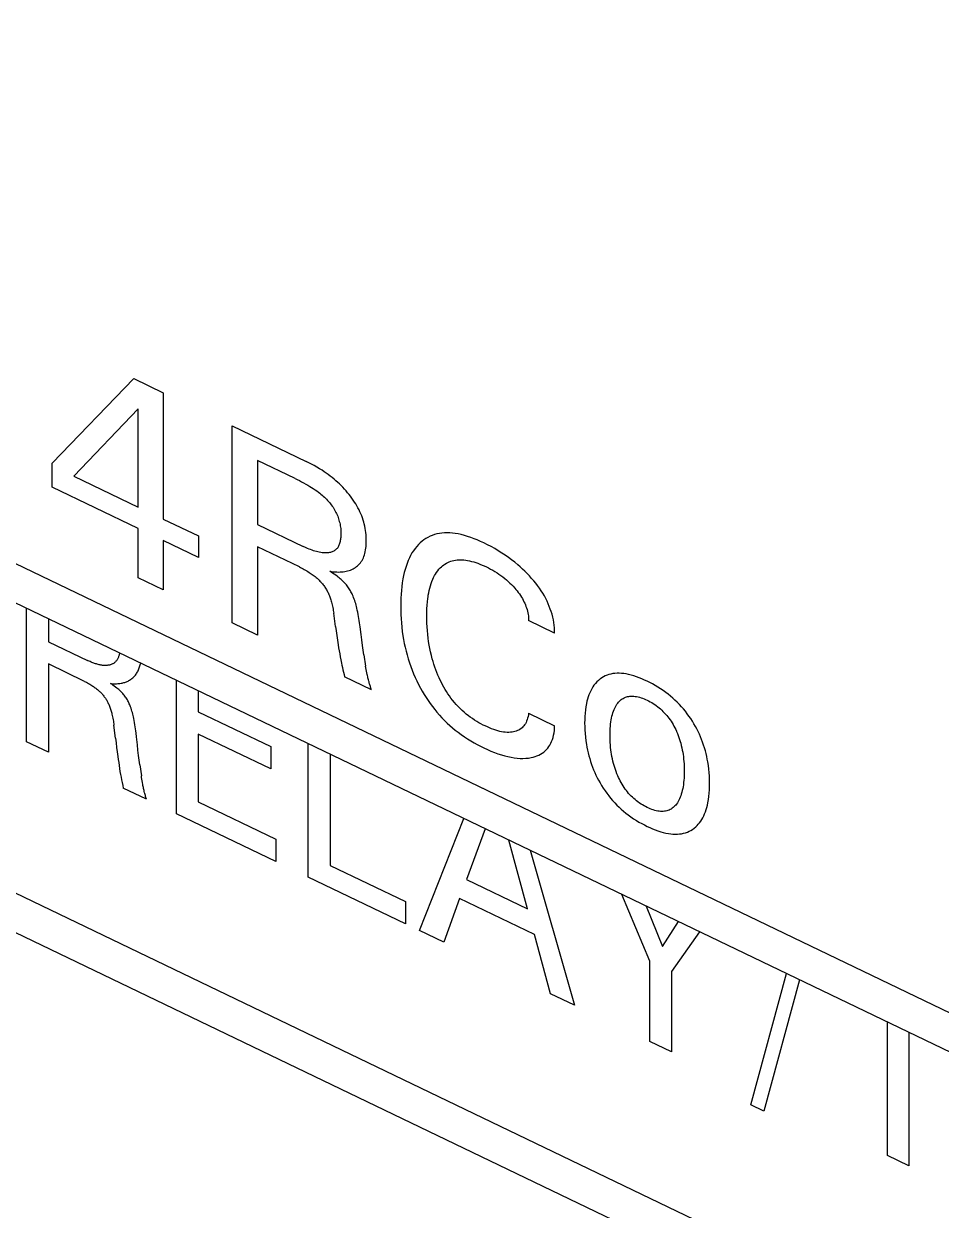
# Model space of a CAD drawing. Extents: x 0 to 420, y 0 to 297.
# Drawn here: x 173.06 to 181.42, y 126.44 to 137.26 of the extents above; entities that cross this region are included whole.
import ezdxf

# ---------------------------------------------------------------- set-up
doc = ezdxf.new("R2010")
doc.units = 0
doc.header["$LTSCALE"] = 23.1
doc.layers.add('40000_ISO', color=7, linetype='CONTINUOUS')

msp = doc.modelspace()

# ---------------------------------------------------------------- linework, layer by layer
at = {"layer": '40000_ISO', "color": 7, "linetype": 'CONTINUOUS'}
for p, q in [((151.239, 142.789), (204.65, 117.116)), ((151.446, 142.332), (204.857, 116.658)), ((210.089, 111.497), (156.678, 137.171)), ((156.884, 136.713), (210.296, 111.04)), ((173.32, 133.25), (174.066, 134.022)), ((174.066, 134.022), (174.333, 133.893)), ((174.333, 133.893), (174.333, 132.742)), ((174.106, 133.746), (173.518, 133.134)), ((174.106, 132.851), (174.106, 133.746)), ((174.962, 131.795), (174.962, 133.591)), ((174.962, 133.591), (175.635, 133.267)), ((173.32, 133.033), (173.32, 133.25)), ((175.193, 133.276), (175.193, 132.692)), ((175.535, 133.112), (175.193, 133.276)), ((175.66, 133.255), (175.635, 133.267)), ((175.684, 133.243), (175.66, 133.255)), ((175.708, 133.229), (175.684, 133.243)), ((175.733, 133.216), (175.708, 133.229)), ((173.518, 133.134), (174.106, 132.851)), ((175.535, 133.112), (175.554, 133.102)), ((175.757, 133.201), (175.733, 133.216)), ((175.781, 133.186), (175.757, 133.201)), ((175.8, 133.173), (175.781, 133.186)), ((175.818, 133.161), (175.8, 133.173)), ((175.836, 133.148), (175.818, 133.161)), ((175.854, 133.134), (175.836, 133.148)), ((175.872, 133.12), (175.854, 133.134)), ((175.89, 133.106), (175.872, 133.12)), ((174.106, 132.655), (173.32, 133.033)), ((175.554, 133.102), (175.574, 133.092)), ((175.574, 133.092), (175.594, 133.082)), ((175.594, 133.082), (175.613, 133.072)), ((175.613, 133.072), (175.633, 133.061)), ((175.633, 133.061), (175.652, 133.05)), ((175.652, 133.05), (175.668, 133.04)), ((175.668, 133.04), (175.685, 133.03)), ((175.685, 133.03), (175.701, 133.02)), ((175.701, 133.02), (175.717, 133.009)), ((175.717, 133.009), (175.732, 132.998)), ((175.907, 133.091), (175.89, 133.106)), ((175.923, 133.076), (175.907, 133.091)), ((175.939, 133.062), (175.923, 133.076)), ((175.955, 133.047), (175.939, 133.062)), ((175.97, 133.031), (175.955, 133.047)), ((175.985, 133.015), (175.97, 133.031)), ((176, 132.999), (175.985, 133.015)), ((175.732, 132.998), (175.748, 132.986)), ((175.748, 132.986), (175.759, 132.978)), ((175.759, 132.978), (175.77, 132.969)), ((175.77, 132.969), (175.781, 132.96)), ((175.781, 132.96), (175.791, 132.951)), ((175.791, 132.951), (175.802, 132.942)), ((175.802, 132.942), (175.812, 132.932)), ((175.812, 132.932), (175.822, 132.922)), ((175.822, 132.922), (175.831, 132.912)), ((175.831, 132.912), (175.84, 132.902)), ((175.84, 132.902), (175.849, 132.892)), ((176.014, 132.982), (176, 132.999)), ((176.027, 132.966), (176.014, 132.982)), ((176.04, 132.949), (176.027, 132.966)), ((176.053, 132.932), (176.04, 132.949)), ((176.065, 132.915), (176.053, 132.932)), ((176.077, 132.897), (176.065, 132.915)), ((176.088, 132.88), (176.077, 132.897)), ((175.849, 132.892), (175.857, 132.881)), ((175.857, 132.881), (175.865, 132.871)), ((175.865, 132.871), (175.873, 132.86)), ((175.873, 132.86), (175.881, 132.849)), ((175.881, 132.849), (175.888, 132.838)), ((175.888, 132.838), (175.895, 132.826)), ((175.895, 132.826), (175.901, 132.815)), ((175.901, 132.815), (175.907, 132.803)), ((175.907, 132.803), (175.913, 132.791)), ((175.913, 132.791), (175.918, 132.779)), ((176.098, 132.862), (176.088, 132.88)), ((176.108, 132.843), (176.098, 132.862)), ((176.118, 132.825), (176.108, 132.843)), ((176.126, 132.807), (176.118, 132.825)), ((176.134, 132.789), (176.126, 132.807)), ((176.142, 132.77), (176.134, 132.789)), ((174.333, 132.742), (174.653, 132.589)), ((175.193, 132.692), (175.609, 132.492)), ((175.918, 132.779), (175.923, 132.768)), ((175.923, 132.768), (175.927, 132.756)), ((175.927, 132.756), (175.931, 132.744)), ((175.931, 132.744), (175.935, 132.732)), ((175.935, 132.732), (175.938, 132.72)), ((175.938, 132.72), (175.942, 132.707)), ((175.942, 132.707), (175.945, 132.694)), ((175.945, 132.694), (175.947, 132.681)), ((175.947, 132.681), (175.949, 132.668)), ((176.148, 132.752), (176.142, 132.77)), ((176.155, 132.733), (176.148, 132.752)), ((176.16, 132.715), (176.155, 132.733)), ((176.165, 132.697), (176.16, 132.715)), ((176.17, 132.677), (176.165, 132.697)), ((176.174, 132.657), (176.17, 132.677)), ((174.106, 132.206), (174.106, 132.655)), ((174.653, 132.589), (174.653, 132.393)), ((175.949, 132.668), (175.951, 132.655)), ((175.951, 132.574), (175.95, 132.564)), ((175.951, 132.655), (175.952, 132.642)), ((175.952, 132.584), (175.951, 132.574)), ((175.952, 132.642), (175.952, 132.629)), ((175.952, 132.629), (175.953, 132.617)), ((175.953, 132.594), (175.952, 132.584)), ((175.953, 132.617), (175.953, 132.604)), ((175.953, 132.604), (175.953, 132.594)), ((176.177, 132.637), (176.174, 132.657)), ((176.18, 132.618), (176.177, 132.637)), ((176.182, 132.599), (176.18, 132.618)), ((176.183, 132.58), (176.182, 132.599)), ((176.184, 132.561), (176.183, 132.58)), ((176.746, 132.575), (176.727, 132.565)), ((176.765, 132.585), (176.746, 132.575)), ((176.785, 132.593), (176.765, 132.585)), ((176.806, 132.601), (176.785, 132.593)), ((176.828, 132.606), (176.806, 132.601)), ((176.85, 132.611), (176.828, 132.606)), ((176.873, 132.614), (176.85, 132.611)), ((176.896, 132.616), (176.873, 132.614)), ((176.92, 132.616), (176.896, 132.616)), ((176.945, 132.616), (176.92, 132.616)), ((176.97, 132.614), (176.945, 132.616)), ((176.995, 132.611), (176.97, 132.614)), ((177.02, 132.606), (176.995, 132.611)), ((177.049, 132.6), (177.02, 132.606)), ((177.078, 132.593), (177.049, 132.6)), ((177.107, 132.584), (177.078, 132.593)), ((177.136, 132.574), (177.107, 132.584)), ((177.166, 132.563), (177.136, 132.574)), ((174.333, 132.546), (174.333, 132.097)), ((174.653, 132.393), (174.333, 132.546)), ((175.193, 132.488), (175.193, 131.683)), ((175.574, 132.305), (175.193, 132.488)), ((175.623, 132.486), (175.609, 132.492)), ((175.636, 132.48), (175.623, 132.486)), ((175.649, 132.474), (175.636, 132.48)), ((175.663, 132.468), (175.649, 132.474)), ((175.676, 132.463), (175.663, 132.468)), ((175.689, 132.458), (175.676, 132.463)), ((175.907, 132.463), (175.901, 132.458)), ((175.913, 132.469), (175.907, 132.463)), ((175.918, 132.475), (175.913, 132.469)), ((175.923, 132.481), (175.918, 132.475)), ((175.927, 132.488), (175.923, 132.481)), ((175.931, 132.495), (175.927, 132.488)), ((175.935, 132.503), (175.931, 132.495)), ((175.938, 132.511), (175.935, 132.503)), ((175.941, 132.519), (175.938, 132.511)), ((175.943, 132.528), (175.941, 132.519)), ((175.945, 132.536), (175.943, 132.528)), ((175.947, 132.546), (175.945, 132.536)), ((175.949, 132.555), (175.947, 132.546)), ((175.95, 132.564), (175.949, 132.555)), ((176.175, 132.444), (176.178, 132.46)), ((176.178, 132.46), (176.18, 132.476)), ((176.18, 132.476), (176.182, 132.492)), ((176.182, 132.492), (176.183, 132.509)), ((176.183, 132.509), (176.184, 132.525)), ((176.184, 132.543), (176.184, 132.561)), ((176.184, 132.525), (176.184, 132.543)), ((176.628, 132.473), (176.614, 132.453)), ((176.643, 132.492), (176.628, 132.473)), ((176.659, 132.509), (176.643, 132.492)), ((176.675, 132.525), (176.659, 132.509)), ((176.692, 132.54), (176.675, 132.525)), ((176.709, 132.553), (176.692, 132.54)), ((176.727, 132.565), (176.709, 132.553)), ((177.195, 132.551), (177.166, 132.563)), ((177.225, 132.538), (177.195, 132.551)), ((177.254, 132.525), (177.225, 132.538)), ((177.287, 132.508), (177.254, 132.525)), ((177.321, 132.491), (177.287, 132.508)), ((177.354, 132.473), (177.321, 132.491)), ((177.387, 132.453), (177.354, 132.473)), ((175.703, 132.453), (175.689, 132.458)), ((175.716, 132.449), (175.703, 132.453)), ((175.729, 132.445), (175.716, 132.449)), ((175.742, 132.442), (175.729, 132.445)), ((175.755, 132.439), (175.742, 132.442)), ((175.768, 132.437), (175.755, 132.439)), ((175.781, 132.435), (175.768, 132.437)), ((175.794, 132.434), (175.781, 132.435)), ((175.803, 132.433), (175.794, 132.434)), ((175.813, 132.433), (175.803, 132.433)), ((175.822, 132.433), (175.813, 132.433)), ((175.831, 132.434), (175.822, 132.433)), ((175.84, 132.435), (175.831, 132.434)), ((175.848, 132.436), (175.84, 132.435)), ((175.857, 132.438), (175.848, 132.436)), ((175.865, 132.44), (175.857, 132.438)), ((175.873, 132.443), (175.865, 132.44)), ((175.88, 132.446), (175.873, 132.443)), ((175.888, 132.45), (175.88, 132.446)), ((175.895, 132.454), (175.888, 132.45)), ((175.901, 132.458), (175.895, 132.454)), ((176.131, 132.344), (176.138, 132.354)), ((176.138, 132.354), (176.145, 132.365)), ((176.145, 132.365), (176.151, 132.377)), ((176.151, 132.377), (176.157, 132.389)), ((176.157, 132.389), (176.162, 132.402)), ((176.162, 132.402), (176.167, 132.415)), ((176.167, 132.415), (176.171, 132.429)), ((176.171, 132.429), (176.175, 132.444)), ((176.565, 132.364), (176.555, 132.338)), ((176.577, 132.389), (176.565, 132.364)), ((176.588, 132.411), (176.577, 132.389)), ((176.6, 132.433), (176.588, 132.411)), ((176.614, 132.453), (176.6, 132.433)), ((176.926, 132.346), (176.939, 132.352)), ((176.939, 132.352), (176.953, 132.357)), ((176.953, 132.357), (176.967, 132.362)), ((176.967, 132.362), (176.981, 132.365)), ((176.981, 132.365), (176.996, 132.368)), ((176.996, 132.368), (177.011, 132.369)), ((177.011, 132.369), (177.026, 132.37)), ((177.026, 132.37), (177.042, 132.371)), ((177.042, 132.371), (177.058, 132.37)), ((177.058, 132.37), (177.074, 132.369)), ((177.074, 132.369), (177.09, 132.367)), ((177.09, 132.367), (177.107, 132.365)), ((177.107, 132.365), (177.125, 132.361)), ((177.125, 132.361), (177.144, 132.356)), ((177.144, 132.356), (177.163, 132.351)), ((177.42, 132.432), (177.387, 132.453)), ((177.449, 132.413), (177.42, 132.432)), ((177.479, 132.392), (177.449, 132.413)), ((177.508, 132.371), (177.479, 132.392)), ((177.537, 132.348), (177.508, 132.371)), ((175.574, 132.305), (175.585, 132.299)), ((175.585, 132.299), (175.596, 132.294)), ((175.596, 132.294), (175.608, 132.288)), ((175.608, 132.288), (175.619, 132.282)), ((175.619, 132.282), (175.63, 132.276)), ((175.63, 132.276), (175.641, 132.269)), ((175.641, 132.269), (175.652, 132.263)), ((175.652, 132.263), (175.663, 132.256)), ((175.663, 132.256), (175.672, 132.25)), ((175.672, 132.25), (175.682, 132.244)), ((175.682, 132.244), (175.691, 132.237)), ((175.864, 132.258), (175.85, 132.267)), ((175.85, 132.267), (175.866, 132.264)), ((175.877, 132.249), (175.864, 132.258)), ((175.866, 132.264), (175.883, 132.262)), ((175.891, 132.24), (175.877, 132.249)), ((175.883, 132.262), (175.899, 132.261)), ((175.899, 132.261), (175.915, 132.26)), ((175.915, 132.26), (175.93, 132.259)), ((175.93, 132.259), (175.945, 132.26)), ((175.945, 132.26), (175.959, 132.26)), ((175.959, 132.26), (175.974, 132.262)), ((175.974, 132.262), (175.988, 132.264)), ((175.988, 132.264), (176.001, 132.266)), ((176.001, 132.266), (176.014, 132.269)), ((176.014, 132.269), (176.027, 132.273)), ((176.027, 132.273), (176.039, 132.277)), ((176.039, 132.277), (176.051, 132.282)), ((176.051, 132.282), (176.063, 132.288)), ((176.063, 132.288), (176.074, 132.294)), ((176.074, 132.294), (176.085, 132.301)), ((176.085, 132.301), (176.095, 132.308)), ((176.095, 132.308), (176.105, 132.316)), ((176.105, 132.316), (176.114, 132.325)), ((176.114, 132.325), (176.123, 132.334)), ((176.123, 132.334), (176.131, 132.344)), ((176.53, 132.255), (176.523, 132.226)), ((176.537, 132.283), (176.53, 132.255)), ((176.546, 132.311), (176.537, 132.283)), ((176.555, 132.338), (176.546, 132.311)), ((176.815, 132.241), (176.824, 132.256)), ((176.824, 132.256), (176.835, 132.27)), ((176.835, 132.27), (176.846, 132.284)), ((176.846, 132.284), (176.857, 132.297)), ((176.857, 132.297), (176.868, 132.306)), ((176.868, 132.306), (176.878, 132.316)), ((176.878, 132.316), (176.89, 132.324)), ((176.89, 132.324), (176.901, 132.332)), ((176.901, 132.332), (176.914, 132.34)), ((176.914, 132.34), (176.926, 132.346)), ((177.163, 132.351), (177.182, 132.345)), ((177.182, 132.345), (177.201, 132.339)), ((177.201, 132.339), (177.22, 132.331)), ((177.22, 132.331), (177.24, 132.323)), ((177.24, 132.323), (177.259, 132.315)), ((177.259, 132.315), (177.278, 132.306)), ((177.278, 132.306), (177.298, 132.296)), ((177.298, 132.296), (177.317, 132.286)), ((177.317, 132.286), (177.337, 132.275)), ((177.337, 132.275), (177.356, 132.263)), ((177.356, 132.263), (177.376, 132.251)), ((177.376, 132.251), (177.393, 132.24)), ((177.566, 132.325), (177.537, 132.348)), ((177.587, 132.306), (177.566, 132.325)), ((177.609, 132.286), (177.587, 132.306)), ((177.63, 132.266), (177.609, 132.286)), ((177.651, 132.245), (177.63, 132.266)), ((177.671, 132.223), (177.651, 132.245)), ((174.333, 132.097), (174.106, 132.206)), ((175.691, 132.237), (175.7, 132.231)), ((175.7, 132.231), (175.709, 132.224)), ((175.709, 132.224), (175.718, 132.217)), ((175.718, 132.217), (175.727, 132.209)), ((175.727, 132.209), (175.736, 132.202)), ((175.736, 132.202), (175.742, 132.196)), ((175.742, 132.196), (175.749, 132.19)), ((175.749, 132.19), (175.755, 132.184)), ((175.755, 132.184), (175.761, 132.177)), ((175.761, 132.177), (175.768, 132.171)), ((175.768, 132.171), (175.774, 132.164)), ((175.774, 132.164), (175.78, 132.157)), ((175.78, 132.157), (175.785, 132.151)), ((175.785, 132.151), (175.791, 132.143)), ((175.791, 132.143), (175.797, 132.136)), ((175.797, 132.136), (175.802, 132.128)), ((175.905, 132.23), (175.891, 132.24)), ((175.918, 132.221), (175.905, 132.23)), ((175.928, 132.213), (175.918, 132.221)), ((175.937, 132.206), (175.928, 132.213)), ((175.947, 132.198), (175.937, 132.206)), ((175.956, 132.19), (175.947, 132.198)), ((175.965, 132.182), (175.956, 132.19)), ((175.974, 132.173), (175.965, 132.182)), ((175.981, 132.165), (175.974, 132.173)), ((175.989, 132.158), (175.981, 132.165)), ((175.996, 132.15), (175.989, 132.158)), ((176.003, 132.141), (175.996, 132.15)), ((176.01, 132.133), (176.003, 132.141)), ((176.512, 132.162), (176.508, 132.127)), ((176.518, 132.196), (176.512, 132.162)), ((176.523, 132.226), (176.518, 132.196)), ((176.768, 132.134), (176.775, 132.154)), ((176.775, 132.154), (176.782, 132.174)), ((176.782, 132.174), (176.79, 132.193)), ((176.79, 132.193), (176.797, 132.21)), ((176.797, 132.21), (176.806, 132.226)), ((176.806, 132.226), (176.815, 132.241)), ((177.393, 132.24), (177.411, 132.227)), ((177.411, 132.227), (177.428, 132.214)), ((177.428, 132.214), (177.445, 132.201)), ((177.445, 132.201), (177.462, 132.187)), ((177.462, 132.187), (177.477, 132.173)), ((177.477, 132.173), (177.493, 132.159)), ((177.493, 132.159), (177.508, 132.144)), ((177.508, 132.144), (177.522, 132.129)), ((177.691, 132.201), (177.671, 132.223)), ((177.71, 132.18), (177.691, 132.201)), ((177.728, 132.158), (177.71, 132.18)), ((177.745, 132.135), (177.728, 132.158)), ((177.762, 132.112), (177.745, 132.135)), ((175.802, 132.128), (175.807, 132.12)), ((175.807, 132.12), (175.812, 132.112)), ((175.812, 132.112), (175.817, 132.104)), ((175.817, 132.104), (175.822, 132.096)), ((175.822, 132.096), (175.826, 132.088)), ((175.826, 132.088), (175.831, 132.08)), ((175.831, 132.08), (175.835, 132.072)), ((175.835, 132.072), (175.839, 132.062)), ((175.839, 132.062), (175.843, 132.053)), ((175.843, 132.053), (175.847, 132.043)), ((175.847, 132.043), (175.851, 132.033)), ((175.851, 132.033), (175.855, 132.024)), ((176.016, 132.124), (176.01, 132.133)), ((176.022, 132.115), (176.016, 132.124)), ((176.028, 132.106), (176.022, 132.115)), ((176.034, 132.097), (176.028, 132.106)), ((176.039, 132.088), (176.034, 132.097)), ((176.044, 132.079), (176.039, 132.088)), ((176.049, 132.069), (176.044, 132.079)), ((176.054, 132.059), (176.049, 132.069)), ((176.058, 132.05), (176.054, 132.059)), ((176.063, 132.04), (176.058, 132.05)), ((176.068, 132.026), (176.063, 132.04)), ((176.501, 132.056), (176.499, 132.02)), ((176.504, 132.092), (176.501, 132.056)), ((176.508, 132.127), (176.504, 132.092)), ((176.744, 132.018), (176.747, 132.033)), ((176.747, 132.033), (176.749, 132.048)), ((176.749, 132.048), (176.753, 132.07)), ((176.753, 132.07), (176.757, 132.092)), ((176.757, 132.092), (176.762, 132.113)), ((176.762, 132.113), (176.768, 132.134)), ((177.522, 132.129), (177.537, 132.113)), ((177.537, 132.113), (177.548, 132.1)), ((177.548, 132.1), (177.559, 132.087)), ((177.559, 132.087), (177.569, 132.073)), ((177.569, 132.073), (177.579, 132.059)), ((177.579, 132.059), (177.589, 132.045)), ((177.589, 132.045), (177.598, 132.031)), ((177.598, 132.031), (177.607, 132.017)), ((177.778, 132.089), (177.762, 132.112)), ((177.793, 132.065), (177.778, 132.089)), ((177.807, 132.041), (177.793, 132.065)), ((177.82, 132.018), (177.807, 132.041)), ((173.088, 130.712), (173.088, 131.929)), ((175.855, 132.024), (175.858, 132.014)), ((175.858, 132.014), (175.861, 132.005)), ((175.861, 132.005), (175.864, 131.995)), ((175.864, 131.995), (175.867, 131.985)), ((175.867, 131.985), (175.87, 131.973)), ((175.87, 131.973), (175.873, 131.96)), ((175.873, 131.96), (175.876, 131.947)), ((175.876, 131.947), (175.879, 131.935)), ((175.879, 131.935), (175.881, 131.922)), ((175.881, 131.922), (175.883, 131.91)), ((176.073, 132.013), (176.068, 132.026)), ((176.078, 131.999), (176.073, 132.013)), ((176.083, 131.985), (176.078, 131.999)), ((176.087, 131.972), (176.083, 131.985)), ((176.091, 131.958), (176.087, 131.972)), ((176.094, 131.945), (176.091, 131.958)), ((176.098, 131.931), (176.094, 131.945)), ((176.102, 131.912), (176.098, 131.931)), ((176.499, 132.02), (176.498, 131.983)), ((176.498, 131.983), (176.498, 131.946)), ((176.498, 131.946), (176.498, 131.909)), ((176.736, 131.893), (176.737, 131.925)), ((176.737, 131.925), (176.738, 131.957)), ((176.738, 131.957), (176.741, 131.988)), ((176.741, 131.988), (176.744, 132.018)), ((177.607, 132.017), (177.614, 132.003)), ((177.614, 132.003), (177.621, 131.989)), ((177.621, 131.989), (177.628, 131.975)), ((177.628, 131.975), (177.634, 131.961)), ((177.634, 131.961), (177.639, 131.946)), ((177.639, 131.946), (177.644, 131.932)), ((177.644, 131.932), (177.649, 131.918)), ((177.832, 131.994), (177.82, 132.018)), ((177.842, 131.97), (177.832, 131.994)), ((177.852, 131.946), (177.842, 131.97)), ((177.861, 131.922), (177.852, 131.946)), ((177.87, 131.898), (177.861, 131.922)), ((173.287, 131.833), (173.287, 131.624)), ((175.883, 131.91), (175.885, 131.897)), ((175.885, 131.897), (175.887, 131.885)), ((175.903, 131.763), (175.887, 131.885)), ((176.106, 131.893), (176.102, 131.912)), ((176.11, 131.873), (176.106, 131.893)), ((176.113, 131.854), (176.11, 131.873)), ((176.116, 131.835), (176.113, 131.854)), ((176.119, 131.816), (176.116, 131.835)), ((176.122, 131.797), (176.119, 131.816)), ((176.498, 131.909), (176.499, 131.871)), ((176.499, 131.871), (176.501, 131.834)), ((176.501, 131.834), (176.504, 131.795)), ((176.735, 131.861), (176.736, 131.893)), ((176.736, 131.828), (176.735, 131.861)), ((176.736, 131.794), (176.736, 131.828)), ((177.649, 131.918), (177.653, 131.903)), ((177.653, 131.903), (177.656, 131.888)), ((177.656, 131.888), (177.659, 131.873)), ((177.659, 131.873), (177.661, 131.859)), ((177.661, 131.859), (177.662, 131.844)), ((177.662, 131.844), (177.663, 131.83)), ((177.663, 131.83), (177.663, 131.817)), ((177.9, 131.703), (177.663, 131.817)), ((177.877, 131.875), (177.87, 131.898)), ((177.883, 131.849), (177.877, 131.875)), ((177.889, 131.824), (177.883, 131.849)), ((177.894, 131.799), (177.889, 131.824)), ((175.193, 131.683), (174.962, 131.795)), ((175.903, 131.763), (175.909, 131.722)), ((175.909, 131.722), (175.915, 131.68)), ((176.127, 131.761), (176.122, 131.797)), ((176.136, 131.689), (176.127, 131.761)), ((176.504, 131.795), (176.508, 131.757)), ((176.508, 131.757), (176.512, 131.718)), ((176.512, 131.718), (176.518, 131.679)), ((176.738, 131.76), (176.736, 131.794)), ((176.741, 131.726), (176.738, 131.76)), ((176.744, 131.691), (176.741, 131.726)), ((177.897, 131.774), (177.894, 131.799)), ((177.899, 131.75), (177.897, 131.774)), ((177.9, 131.726), (177.899, 131.75)), ((177.9, 131.703), (177.9, 131.726)), ((173.287, 131.624), (173.642, 131.454)), ((175.915, 131.68), (175.921, 131.639)), ((175.921, 131.639), (175.928, 131.597)), ((175.928, 131.597), (175.932, 131.569)), ((176.143, 131.64), (176.136, 131.689)), ((176.149, 131.591), (176.143, 131.64)), ((176.518, 131.679), (176.524, 131.644)), ((176.524, 131.644), (176.53, 131.609)), ((176.53, 131.609), (176.538, 131.574)), ((176.748, 131.656), (176.744, 131.691)), ((176.752, 131.625), (176.748, 131.656)), ((176.757, 131.594), (176.752, 131.625)), ((173.926, 131.489), (173.924, 131.482)), ((173.929, 131.495), (173.926, 131.489)), ((173.93, 131.501), (173.929, 131.495)), ((173.932, 131.508), (173.93, 131.501)), ((173.934, 131.515), (173.932, 131.508)), ((173.935, 131.522), (173.934, 131.515)), ((175.932, 131.569), (175.937, 131.542)), ((175.937, 131.542), (175.942, 131.514)), ((175.942, 131.514), (175.947, 131.486)), ((176.156, 131.547), (176.149, 131.591)), ((176.162, 131.503), (176.156, 131.547)), ((176.162, 131.503), (176.178, 131.402)), ((176.538, 131.574), (176.546, 131.538)), ((176.546, 131.538), (176.556, 131.503)), ((176.556, 131.503), (176.566, 131.467)), ((176.763, 131.563), (176.757, 131.594)), ((176.769, 131.531), (176.763, 131.563)), ((176.777, 131.499), (176.769, 131.531)), ((176.785, 131.467), (176.777, 131.499)), ((173.287, 131.421), (173.287, 130.616)), ((173.615, 131.263), (173.287, 131.421)), ((173.65, 131.45), (173.642, 131.454)), ((173.658, 131.446), (173.65, 131.45)), ((173.666, 131.443), (173.658, 131.446)), ((173.675, 131.439), (173.666, 131.443)), ((173.683, 131.436), (173.675, 131.439)), ((173.691, 131.432), (173.683, 131.436)), ((173.7, 131.429), (173.691, 131.432)), ((173.708, 131.426), (173.7, 131.429)), ((173.716, 131.423), (173.708, 131.426)), ((173.724, 131.421), (173.716, 131.423)), ((173.732, 131.418), (173.724, 131.421)), ((173.741, 131.416), (173.732, 131.418)), ((173.749, 131.414), (173.741, 131.416)), ((173.757, 131.412), (173.749, 131.414)), ((173.765, 131.411), (173.757, 131.412)), ((173.773, 131.409), (173.765, 131.411)), ((173.781, 131.408), (173.773, 131.409)), ((173.788, 131.407), (173.781, 131.408)), ((173.796, 131.407), (173.788, 131.407)), ((173.804, 131.407), (173.796, 131.407)), ((173.81, 131.407), (173.804, 131.407)), ((173.817, 131.407), (173.81, 131.407)), ((173.823, 131.408), (173.817, 131.407)), ((173.829, 131.409), (173.823, 131.408)), ((173.836, 131.41), (173.829, 131.409)), ((173.842, 131.411), (173.836, 131.41)), ((173.848, 131.413), (173.842, 131.411)), ((173.853, 131.414), (173.848, 131.413)), ((173.859, 131.416), (173.853, 131.414)), ((173.865, 131.419), (173.859, 131.416)), ((173.87, 131.421), (173.865, 131.419)), ((173.875, 131.424), (173.87, 131.421)), ((173.88, 131.427), (173.875, 131.424)), ((173.885, 131.43), (173.88, 131.427)), ((173.89, 131.434), (173.885, 131.43)), ((173.894, 131.437), (173.89, 131.434)), ((173.898, 131.441), (173.894, 131.437)), ((173.902, 131.446), (173.898, 131.441)), ((173.906, 131.45), (173.902, 131.446)), ((173.91, 131.455), (173.906, 131.45)), ((173.913, 131.46), (173.91, 131.455)), ((173.916, 131.465), (173.913, 131.46)), ((173.919, 131.471), (173.916, 131.465)), ((173.922, 131.477), (173.919, 131.471)), ((173.924, 131.482), (173.922, 131.477)), ((174.112, 131.376), (174.115, 131.385)), ((174.115, 131.385), (174.118, 131.394)), ((174.118, 131.394), (174.121, 131.403)), ((174.121, 131.403), (174.124, 131.413)), ((174.124, 131.413), (174.126, 131.421)), ((174.126, 131.421), (174.128, 131.429)), ((175.947, 131.486), (175.952, 131.458)), ((175.952, 131.458), (175.957, 131.43)), ((175.957, 131.43), (175.962, 131.409)), ((175.962, 131.409), (175.966, 131.388)), ((175.966, 131.388), (175.971, 131.367)), ((176.181, 131.387), (176.178, 131.402)), ((176.183, 131.371), (176.181, 131.387)), ((176.566, 131.467), (176.577, 131.431)), ((176.577, 131.431), (176.589, 131.398)), ((176.589, 131.398), (176.601, 131.365)), ((176.792, 131.443), (176.785, 131.467)), ((176.8, 131.418), (176.792, 131.443)), ((176.808, 131.393), (176.8, 131.418)), ((176.817, 131.368), (176.808, 131.393)), ((174.02, 131.27), (174.027, 131.274)), ((174.027, 131.274), (174.035, 131.279)), ((174.035, 131.279), (174.042, 131.283)), ((174.042, 131.283), (174.048, 131.289)), ((174.048, 131.289), (174.055, 131.294)), ((174.055, 131.294), (174.062, 131.3)), ((174.062, 131.3), (174.068, 131.306)), ((174.068, 131.306), (174.074, 131.313)), ((174.074, 131.313), (174.079, 131.32)), ((174.079, 131.32), (174.085, 131.327)), ((174.085, 131.327), (174.09, 131.334)), ((174.09, 131.334), (174.095, 131.342)), ((174.095, 131.342), (174.099, 131.35)), ((174.099, 131.35), (174.104, 131.358)), ((174.104, 131.358), (174.108, 131.367)), ((174.108, 131.367), (174.112, 131.376)), ((174.454, 130.055), (174.454, 131.272)), ((175.971, 131.367), (175.976, 131.346)), ((175.976, 131.346), (175.981, 131.325)), ((175.981, 131.325), (175.986, 131.303)), ((176.232, 131.185), (175.986, 131.303)), ((176.186, 131.355), (176.183, 131.371)), ((176.189, 131.34), (176.186, 131.355)), ((176.193, 131.324), (176.189, 131.34)), ((176.195, 131.315), (176.193, 131.324)), ((176.197, 131.305), (176.195, 131.315)), ((176.199, 131.295), (176.197, 131.305)), ((176.201, 131.286), (176.199, 131.295)), ((176.204, 131.276), (176.201, 131.286)), ((176.206, 131.266), (176.204, 131.276)), ((176.601, 131.365), (176.614, 131.332)), ((176.614, 131.332), (176.628, 131.299)), ((176.628, 131.299), (176.644, 131.267)), ((176.827, 131.344), (176.817, 131.368)), ((176.837, 131.319), (176.827, 131.344)), ((176.848, 131.294), (176.837, 131.319)), ((176.858, 131.273), (176.848, 131.294)), ((176.868, 131.252), (176.858, 131.273)), ((178.299, 131.271), (178.285, 131.258)), ((178.313, 131.283), (178.299, 131.271)), ((178.317, 131.286), (178.313, 131.283)), ((178.331, 131.296), (178.317, 131.286)), ((178.346, 131.304), (178.331, 131.296)), ((178.362, 131.312), (178.346, 131.304)), ((178.378, 131.319), (178.362, 131.312)), ((178.395, 131.325), (178.378, 131.319)), ((178.413, 131.329), (178.395, 131.325)), ((178.431, 131.333), (178.413, 131.329)), ((178.45, 131.335), (178.431, 131.333)), ((178.47, 131.336), (178.45, 131.335)), ((178.49, 131.336), (178.47, 131.336)), ((178.51, 131.335), (178.49, 131.336)), ((178.531, 131.333), (178.51, 131.335)), ((178.552, 131.33), (178.531, 131.333)), ((178.573, 131.326), (178.552, 131.33)), ((178.597, 131.32), (178.573, 131.326)), ((178.621, 131.313), (178.597, 131.32)), ((178.645, 131.305), (178.621, 131.313)), ((178.67, 131.296), (178.645, 131.305)), ((178.694, 131.286), (178.67, 131.296)), ((178.719, 131.275), (178.694, 131.286)), ((178.744, 131.264), (178.719, 131.275)), ((173.615, 131.263), (173.624, 131.259)), ((173.624, 131.259), (173.634, 131.254)), ((173.634, 131.254), (173.644, 131.249)), ((173.644, 131.249), (173.653, 131.243)), ((173.653, 131.243), (173.663, 131.238)), ((173.663, 131.238), (173.672, 131.232)), ((173.672, 131.232), (173.682, 131.226)), ((173.682, 131.226), (173.691, 131.22)), ((173.691, 131.22), (173.698, 131.215)), ((173.698, 131.215), (173.705, 131.21)), ((173.705, 131.21), (173.712, 131.205)), ((173.712, 131.205), (173.719, 131.2)), ((173.719, 131.2), (173.726, 131.195)), ((173.726, 131.195), (173.733, 131.189)), ((173.733, 131.189), (173.74, 131.183)), ((173.74, 131.183), (173.747, 131.177)), ((173.747, 131.177), (173.753, 131.171)), ((173.753, 131.171), (173.759, 131.166)), ((173.759, 131.166), (173.765, 131.16)), ((173.864, 131.236), (173.852, 131.244)), ((173.852, 131.244), (173.863, 131.242)), ((173.863, 131.242), (173.874, 131.241)), ((173.875, 131.228), (173.864, 131.236)), ((173.874, 131.241), (173.886, 131.241)), ((173.887, 131.22), (173.875, 131.228)), ((173.886, 131.241), (173.897, 131.241)), ((173.899, 131.211), (173.887, 131.22)), ((173.897, 131.241), (173.908, 131.241)), ((173.911, 131.202), (173.899, 131.211)), ((173.908, 131.241), (173.918, 131.242)), ((173.919, 131.195), (173.911, 131.202)), ((173.918, 131.242), (173.928, 131.242)), ((173.927, 131.188), (173.919, 131.195)), ((173.935, 131.181), (173.927, 131.188)), ((173.928, 131.242), (173.939, 131.244)), ((173.943, 131.174), (173.935, 131.181)), ((173.939, 131.244), (173.949, 131.245)), ((173.951, 131.166), (173.943, 131.174)), ((173.949, 131.245), (173.958, 131.247)), ((173.958, 131.158), (173.951, 131.166)), ((173.958, 131.247), (173.966, 131.249)), ((173.966, 131.249), (173.974, 131.251)), ((173.974, 131.251), (173.982, 131.253)), ((173.982, 131.253), (173.989, 131.256)), ((173.989, 131.256), (173.997, 131.259)), ((173.997, 131.259), (174.004, 131.262)), ((174.004, 131.262), (174.012, 131.266)), ((174.012, 131.266), (174.02, 131.27)), ((174.652, 131.177), (174.652, 130.986)), ((176.209, 131.257), (176.206, 131.266)), ((176.211, 131.247), (176.209, 131.257)), ((176.214, 131.239), (176.211, 131.247)), ((176.216, 131.232), (176.214, 131.239)), ((176.218, 131.224), (176.216, 131.232)), ((176.221, 131.216), (176.218, 131.224)), ((176.223, 131.209), (176.221, 131.216)), ((176.226, 131.201), (176.223, 131.209)), ((176.229, 131.193), (176.226, 131.201)), ((176.232, 131.185), (176.229, 131.193)), ((176.644, 131.267), (176.66, 131.234)), ((176.66, 131.234), (176.677, 131.202)), ((176.677, 131.202), (176.693, 131.173)), ((176.693, 131.173), (176.71, 131.144)), ((176.879, 131.231), (176.868, 131.252)), ((176.89, 131.21), (176.879, 131.231)), ((176.902, 131.19), (176.89, 131.21)), ((176.915, 131.17), (176.902, 131.19)), ((176.928, 131.15), (176.915, 131.17)), ((178.229, 131.177), (178.22, 131.159)), ((178.238, 131.194), (178.229, 131.177)), ((178.248, 131.212), (178.238, 131.194)), ((178.259, 131.228), (178.248, 131.212)), ((178.272, 131.243), (178.259, 131.228)), ((178.285, 131.258), (178.272, 131.243)), ((178.768, 131.252), (178.744, 131.264)), ((178.793, 131.239), (178.768, 131.252)), ((178.817, 131.225), (178.793, 131.239)), ((178.842, 131.211), (178.817, 131.225)), ((178.866, 131.195), (178.842, 131.211)), ((178.89, 131.179), (178.866, 131.195)), ((178.914, 131.162), (178.89, 131.179)), ((173.765, 131.16), (173.77, 131.154)), ((173.77, 131.154), (173.776, 131.148)), ((173.776, 131.148), (173.781, 131.142)), ((173.781, 131.142), (173.786, 131.136)), ((173.786, 131.136), (173.792, 131.129)), ((173.792, 131.129), (173.796, 131.123)), ((173.796, 131.123), (173.801, 131.116)), ((173.801, 131.116), (173.806, 131.11)), ((173.806, 131.11), (173.81, 131.103)), ((173.81, 131.103), (173.814, 131.096)), ((173.814, 131.096), (173.818, 131.09)), ((173.818, 131.09), (173.822, 131.083)), ((173.822, 131.083), (173.826, 131.076)), ((173.826, 131.076), (173.829, 131.069)), ((173.829, 131.069), (173.832, 131.062)), ((173.832, 131.062), (173.836, 131.055)), ((173.836, 131.055), (173.839, 131.047)), ((173.965, 131.151), (173.958, 131.158)), ((173.971, 131.144), (173.965, 131.151)), ((173.978, 131.136), (173.971, 131.144)), ((173.984, 131.128), (173.978, 131.136)), ((173.989, 131.12), (173.984, 131.128)), ((173.995, 131.112), (173.989, 131.12)), ((174, 131.104), (173.995, 131.112)), ((174.006, 131.095), (174, 131.104)), ((174.01, 131.086), (174.006, 131.095)), ((174.015, 131.077), (174.01, 131.086)), ((174.019, 131.068), (174.015, 131.077)), ((174.024, 131.059), (174.019, 131.068)), ((174.028, 131.05), (174.024, 131.059)), ((176.71, 131.144), (176.728, 131.116)), ((176.728, 131.116), (176.747, 131.088)), ((176.747, 131.088), (176.766, 131.06)), ((176.766, 131.06), (176.786, 131.033)), ((176.941, 131.13), (176.928, 131.15)), ((176.955, 131.111), (176.941, 131.13)), ((176.971, 131.091), (176.955, 131.111)), ((176.987, 131.071), (176.971, 131.091)), ((177.004, 131.052), (176.987, 131.071)), ((178.19, 131.06), (178.185, 131.032)), ((178.195, 131.081), (178.19, 131.06)), ((178.2, 131.102), (178.195, 131.081)), ((178.206, 131.121), (178.2, 131.102)), ((178.213, 131.141), (178.206, 131.121)), ((178.22, 131.159), (178.213, 131.141)), ((178.461, 131.043), (178.468, 131.054)), ((178.468, 131.054), (178.476, 131.065)), ((178.476, 131.065), (178.483, 131.074)), ((178.483, 131.074), (178.491, 131.082)), ((178.491, 131.082), (178.499, 131.089)), ((178.499, 131.089), (178.507, 131.096)), ((178.507, 131.096), (178.516, 131.103)), ((178.516, 131.103), (178.525, 131.108)), ((178.525, 131.108), (178.535, 131.114)), ((178.535, 131.114), (178.545, 131.118)), ((178.545, 131.118), (178.555, 131.121)), ((178.555, 131.121), (178.565, 131.124)), ((178.565, 131.124), (178.576, 131.126)), ((178.576, 131.126), (178.587, 131.128)), ((178.587, 131.128), (178.599, 131.128)), ((178.599, 131.128), (178.61, 131.128)), ((178.61, 131.128), (178.622, 131.128)), ((178.622, 131.128), (178.634, 131.126)), ((178.634, 131.126), (178.647, 131.124)), ((178.647, 131.124), (178.661, 131.121)), ((178.661, 131.121), (178.674, 131.118)), ((178.674, 131.118), (178.688, 131.114)), ((178.688, 131.114), (178.702, 131.109)), ((178.702, 131.109), (178.716, 131.103)), ((178.716, 131.103), (178.73, 131.097)), ((178.73, 131.097), (178.744, 131.091)), ((178.744, 131.091), (178.757, 131.084)), ((178.757, 131.084), (178.771, 131.076)), ((178.771, 131.076), (178.785, 131.069)), ((178.785, 131.069), (178.799, 131.06)), ((178.799, 131.06), (178.813, 131.051)), ((178.935, 131.145), (178.914, 131.162)), ((178.956, 131.128), (178.935, 131.145)), ((178.977, 131.111), (178.956, 131.128)), ((178.997, 131.092), (178.977, 131.111)), ((179.017, 131.073), (178.997, 131.092)), ((179.037, 131.053), (179.017, 131.073)), ((173.839, 131.047), (173.843, 131.038)), ((173.843, 131.038), (173.846, 131.029)), ((173.846, 131.029), (173.85, 131.019)), ((173.85, 131.019), (173.853, 131.01)), ((173.853, 131.01), (173.856, 131.001)), ((173.856, 131.001), (173.859, 130.991)), ((173.859, 130.991), (173.861, 130.982)), ((173.861, 130.982), (173.864, 130.973)), ((173.864, 130.973), (173.866, 130.963)), ((173.866, 130.963), (173.869, 130.951)), ((173.869, 130.951), (173.872, 130.938)), ((174.031, 131.041), (174.028, 131.05)), ((174.035, 131.031), (174.031, 131.041)), ((174.04, 131.018), (174.035, 131.031)), ((174.044, 131.004), (174.04, 131.018)), ((174.048, 130.991), (174.044, 131.004)), ((174.052, 130.978), (174.048, 130.991)), ((174.056, 130.964), (174.052, 130.978)), ((174.059, 130.951), (174.056, 130.964)), ((174.062, 130.938), (174.059, 130.951)), ((174.652, 130.986), (175.313, 130.668)), ((176.786, 131.033), (176.807, 131.007)), ((176.807, 131.007), (176.828, 130.981)), ((176.828, 130.981), (176.85, 130.955)), ((176.85, 130.955), (176.873, 130.931)), ((177.022, 131.033), (177.004, 131.052)), ((177.039, 131.015), (177.022, 131.033)), ((177.058, 130.997), (177.039, 131.015)), ((177.076, 130.981), (177.058, 130.997)), ((177.095, 130.965), (177.076, 130.981)), ((177.114, 130.95), (177.095, 130.965)), ((177.132, 130.936), (177.114, 130.95)), ((177.661, 130.957), (177.658, 130.942)), ((177.663, 130.973), (177.661, 130.957)), ((177.663, 130.973), (177.9, 130.858)), ((178.178, 130.974), (178.176, 130.944)), ((178.181, 131.004), (178.178, 130.974)), ((178.185, 131.032), (178.181, 131.004)), ((178.423, 130.945), (178.427, 130.961)), ((178.427, 130.961), (178.432, 130.977)), ((178.432, 130.977), (178.437, 130.992)), ((178.437, 130.992), (178.442, 131.006)), ((178.442, 131.006), (178.448, 131.019)), ((178.448, 131.019), (178.454, 131.031)), ((178.454, 131.031), (178.461, 131.043)), ((178.813, 131.051), (178.826, 131.042)), ((178.826, 131.042), (178.84, 131.032)), ((178.84, 131.032), (178.853, 131.021)), ((178.853, 131.021), (178.865, 131.011)), ((178.865, 131.011), (178.877, 131)), ((178.877, 131), (178.888, 130.989)), ((178.888, 130.989), (178.9, 130.977)), ((178.9, 130.977), (178.911, 130.965)), ((178.911, 130.965), (178.922, 130.953)), ((178.922, 130.953), (178.932, 130.94)), ((179.056, 131.032), (179.037, 131.053)), ((179.074, 131.011), (179.056, 131.032)), ((179.092, 130.99), (179.074, 131.011)), ((179.109, 130.968), (179.092, 130.99)), ((179.125, 130.946), (179.109, 130.968)), ((173.872, 130.938), (173.874, 130.926)), ((173.874, 130.926), (173.877, 130.913)), ((173.877, 130.913), (173.879, 130.901)), ((173.879, 130.901), (173.88, 130.889)), ((173.88, 130.889), (173.882, 130.876)), ((173.882, 130.876), (173.884, 130.864)), ((173.898, 130.744), (173.884, 130.864)), ((174.065, 130.925), (174.062, 130.938)), ((174.069, 130.906), (174.065, 130.925)), ((174.072, 130.887), (174.069, 130.906)), ((174.075, 130.868), (174.072, 130.887)), ((174.078, 130.849), (174.075, 130.868)), ((174.081, 130.83), (174.078, 130.849)), ((176.873, 130.931), (176.897, 130.907)), ((176.897, 130.907), (176.921, 130.883)), ((176.921, 130.883), (176.945, 130.861)), ((176.945, 130.861), (176.97, 130.84)), ((176.97, 130.84), (176.995, 130.819)), ((177.151, 130.923), (177.132, 130.936)), ((177.171, 130.91), (177.151, 130.923)), ((177.19, 130.898), (177.171, 130.91)), ((177.209, 130.886), (177.19, 130.898)), ((177.228, 130.876), (177.209, 130.886)), ((177.248, 130.865), (177.228, 130.876)), ((177.267, 130.856), (177.248, 130.865)), ((177.287, 130.847), (177.267, 130.856)), ((177.306, 130.838), (177.287, 130.847)), ((177.326, 130.83), (177.306, 130.838)), ((177.603, 130.839), (177.594, 130.832)), ((177.612, 130.848), (177.603, 130.839)), ((177.62, 130.857), (177.612, 130.848)), ((177.627, 130.867), (177.62, 130.857)), ((177.634, 130.877), (177.627, 130.867)), ((177.64, 130.888), (177.634, 130.877)), ((177.645, 130.901), (177.64, 130.888)), ((177.65, 130.914), (177.645, 130.901)), ((177.654, 130.928), (177.65, 130.914)), ((177.658, 130.942), (177.654, 130.928)), ((177.899, 130.836), (177.9, 130.858)), ((178.175, 130.914), (178.174, 130.883)), ((178.174, 130.883), (178.175, 130.852)), ((178.176, 130.944), (178.175, 130.914)), ((178.175, 130.852), (178.176, 130.82)), ((178.407, 130.834), (178.409, 130.854)), ((178.409, 130.854), (178.411, 130.874)), ((178.411, 130.874), (178.413, 130.894)), ((178.413, 130.894), (178.416, 130.911)), ((178.416, 130.911), (178.419, 130.928)), ((178.419, 130.928), (178.423, 130.945)), ((178.932, 130.94), (178.942, 130.927)), ((178.942, 130.927), (178.952, 130.913)), ((178.952, 130.913), (178.962, 130.899)), ((178.962, 130.899), (178.971, 130.884)), ((178.971, 130.884), (178.98, 130.869)), ((178.98, 130.869), (178.988, 130.854)), ((178.988, 130.854), (178.996, 130.839)), ((178.996, 130.839), (179.004, 130.824)), ((179.141, 130.923), (179.125, 130.946)), ((179.156, 130.899), (179.141, 130.923)), ((179.17, 130.876), (179.156, 130.899)), ((179.183, 130.852), (179.17, 130.876)), ((179.196, 130.829), (179.183, 130.852)), ((173.898, 130.744), (173.903, 130.703)), ((174.083, 130.811), (174.081, 130.83)), ((174.086, 130.792), (174.083, 130.811)), ((174.09, 130.757), (174.086, 130.792)), ((174.098, 130.685), (174.09, 130.757)), ((174.652, 130.782), (174.652, 130.164)), ((175.313, 130.465), (174.652, 130.782)), ((176.995, 130.819), (177.021, 130.799)), ((177.021, 130.799), (177.049, 130.778)), ((177.049, 130.778), (177.078, 130.758)), ((177.078, 130.758), (177.107, 130.739)), ((177.107, 130.739), (177.136, 130.721)), ((177.345, 130.823), (177.326, 130.83)), ((177.365, 130.817), (177.345, 130.823)), ((177.382, 130.812), (177.365, 130.817)), ((177.4, 130.807), (177.382, 130.812)), ((177.417, 130.804), (177.4, 130.807)), ((177.434, 130.801), (177.417, 130.804)), ((177.451, 130.799), (177.434, 130.801)), ((177.467, 130.798), (177.451, 130.799)), ((177.482, 130.798), (177.467, 130.798)), ((177.497, 130.799), (177.482, 130.798)), ((177.512, 130.8), (177.497, 130.799)), ((177.526, 130.803), (177.512, 130.8)), ((177.539, 130.806), (177.526, 130.803)), ((177.551, 130.809), (177.539, 130.806)), ((177.562, 130.814), (177.551, 130.809)), ((177.573, 130.819), (177.562, 130.814)), ((177.584, 130.825), (177.573, 130.819)), ((177.594, 130.832), (177.584, 130.825)), ((177.873, 130.715), (177.88, 130.733)), ((177.88, 130.733), (177.886, 130.752)), ((177.886, 130.752), (177.891, 130.772)), ((177.891, 130.772), (177.895, 130.793)), ((177.895, 130.793), (177.898, 130.814)), ((177.898, 130.814), (177.899, 130.836)), ((178.176, 130.82), (178.178, 130.787)), ((178.178, 130.787), (178.181, 130.755)), ((178.181, 130.755), (178.185, 130.722)), ((178.406, 130.813), (178.407, 130.834)), ((178.406, 130.792), (178.406, 130.813)), ((178.406, 130.771), (178.406, 130.792)), ((178.406, 130.749), (178.406, 130.771)), ((178.406, 130.727), (178.406, 130.749)), ((179.004, 130.824), (179.011, 130.808)), ((179.011, 130.808), (179.012, 130.805)), ((179.012, 130.805), (179.02, 130.787)), ((179.02, 130.787), (179.027, 130.769)), ((179.027, 130.769), (179.033, 130.751)), ((179.033, 130.751), (179.039, 130.733)), ((179.039, 130.733), (179.045, 130.715)), ((179.208, 130.805), (179.196, 130.829)), ((179.22, 130.781), (179.208, 130.805)), ((179.23, 130.757), (179.22, 130.781)), ((179.24, 130.732), (179.23, 130.757)), ((179.249, 130.708), (179.24, 130.732)), ((173.287, 130.616), (173.088, 130.712)), ((173.903, 130.703), (173.908, 130.661)), ((173.908, 130.661), (173.913, 130.62)), ((174.103, 130.637), (174.098, 130.685)), ((174.109, 130.588), (174.103, 130.637)), ((175.313, 130.668), (175.313, 130.465)), ((175.655, 129.478), (175.655, 130.695)), ((177.136, 130.721), (177.166, 130.703)), ((177.166, 130.703), (177.195, 130.687)), ((177.195, 130.687), (177.225, 130.672)), ((177.225, 130.672), (177.254, 130.657)), ((177.254, 130.657), (177.287, 130.642)), ((177.287, 130.642), (177.319, 130.628)), ((177.319, 130.628), (177.351, 130.615)), ((177.801, 130.618), (177.814, 130.629)), ((177.814, 130.629), (177.826, 130.641)), ((177.826, 130.641), (177.837, 130.654)), ((177.837, 130.654), (177.847, 130.668)), ((177.847, 130.668), (177.857, 130.682)), ((177.857, 130.682), (177.865, 130.698)), ((177.865, 130.698), (177.873, 130.715)), ((178.185, 130.722), (178.19, 130.688)), ((178.19, 130.688), (178.194, 130.663)), ((178.194, 130.663), (178.2, 130.637)), ((178.2, 130.637), (178.206, 130.611)), ((178.407, 130.705), (178.406, 130.727)), ((178.409, 130.683), (178.407, 130.705)), ((178.411, 130.661), (178.409, 130.683)), ((178.413, 130.638), (178.411, 130.661)), ((178.416, 130.618), (178.413, 130.638)), ((179.045, 130.715), (179.05, 130.698)), ((179.05, 130.698), (179.055, 130.677)), ((179.055, 130.677), (179.06, 130.657)), ((179.06, 130.657), (179.064, 130.637)), ((179.064, 130.637), (179.068, 130.616)), ((179.258, 130.682), (179.249, 130.708)), ((179.267, 130.656), (179.258, 130.682)), ((179.274, 130.631), (179.267, 130.656)), ((179.281, 130.605), (179.274, 130.631)), ((173.913, 130.62), (173.919, 130.579)), ((173.919, 130.579), (173.923, 130.552)), ((173.923, 130.552), (173.927, 130.524)), ((173.927, 130.524), (173.931, 130.497)), ((174.115, 130.544), (174.109, 130.588)), ((174.121, 130.501), (174.115, 130.544)), ((175.854, 130.599), (175.854, 129.586)), ((177.351, 130.615), (177.383, 130.603)), ((177.383, 130.603), (177.415, 130.593)), ((177.415, 130.593), (177.445, 130.584)), ((177.445, 130.584), (177.474, 130.577)), ((177.474, 130.577), (177.503, 130.571)), ((177.503, 130.571), (177.531, 130.566)), ((177.531, 130.566), (177.559, 130.563)), ((177.559, 130.563), (177.585, 130.561)), ((177.585, 130.561), (177.611, 130.561)), ((177.611, 130.561), (177.637, 130.562)), ((177.637, 130.562), (177.661, 130.564)), ((177.661, 130.564), (177.685, 130.568)), ((177.685, 130.568), (177.704, 130.572)), ((177.704, 130.572), (177.722, 130.577)), ((177.722, 130.577), (177.739, 130.583)), ((177.739, 130.583), (177.756, 130.59)), ((177.756, 130.59), (177.772, 130.598)), ((177.772, 130.598), (177.787, 130.607)), ((177.787, 130.607), (177.801, 130.618)), ((178.206, 130.611), (178.212, 130.585)), ((178.212, 130.585), (178.22, 130.559)), ((178.22, 130.559), (178.228, 130.533)), ((178.228, 130.533), (178.237, 130.506)), ((178.419, 130.598), (178.416, 130.618)), ((178.423, 130.577), (178.419, 130.598)), ((178.427, 130.557), (178.423, 130.577)), ((178.432, 130.536), (178.427, 130.557)), ((178.437, 130.515), (178.432, 130.536)), ((178.442, 130.496), (178.437, 130.515)), ((179.068, 130.616), (179.071, 130.597)), ((179.071, 130.597), (179.074, 130.577)), ((179.074, 130.577), (179.076, 130.554)), ((179.076, 130.554), (179.078, 130.532)), ((179.078, 130.532), (179.08, 130.51)), ((179.287, 130.579), (179.281, 130.605)), ((179.292, 130.554), (179.287, 130.579)), ((179.297, 130.528), (179.292, 130.554)), ((179.302, 130.495), (179.297, 130.528)), ((173.931, 130.497), (173.935, 130.469)), ((173.935, 130.469), (173.939, 130.442)), ((173.939, 130.442), (173.944, 130.414)), ((173.944, 130.414), (173.949, 130.389)), ((174.121, 130.501), (174.134, 130.401)), ((178.237, 130.506), (178.246, 130.482)), ((178.246, 130.482), (178.255, 130.457)), ((178.255, 130.457), (178.266, 130.433)), ((178.266, 130.433), (178.277, 130.409)), ((178.277, 130.409), (178.289, 130.385)), ((178.448, 130.478), (178.442, 130.496)), ((178.454, 130.459), (178.448, 130.478)), ((178.461, 130.44), (178.454, 130.459)), ((178.468, 130.421), (178.461, 130.44)), ((178.476, 130.402), (178.468, 130.421)), ((179.08, 130.51), (179.081, 130.489)), ((179.081, 130.489), (179.081, 130.467)), ((179.081, 130.467), (179.081, 130.446)), ((179.081, 130.446), (179.081, 130.424)), ((179.081, 130.424), (179.081, 130.403)), ((179.306, 130.463), (179.302, 130.495)), ((179.309, 130.431), (179.306, 130.463)), ((179.311, 130.399), (179.309, 130.431)), ((173.949, 130.389), (173.953, 130.364)), ((173.953, 130.364), (173.958, 130.34)), ((173.958, 130.34), (173.964, 130.315)), ((173.964, 130.315), (173.969, 130.29)), ((174.136, 130.386), (174.134, 130.401)), ((174.139, 130.37), (174.136, 130.386)), ((174.141, 130.355), (174.139, 130.37)), ((174.144, 130.34), (174.141, 130.355)), ((174.147, 130.324), (174.144, 130.34)), ((174.148, 130.315), (174.147, 130.324)), ((174.15, 130.305), (174.148, 130.315)), ((174.152, 130.296), (174.15, 130.305)), ((178.289, 130.385), (178.301, 130.361)), ((178.301, 130.361), (178.315, 130.337)), ((178.315, 130.337), (178.329, 130.313)), ((178.329, 130.313), (178.344, 130.289)), ((178.483, 130.386), (178.476, 130.402)), ((178.491, 130.371), (178.483, 130.386)), ((178.499, 130.355), (178.491, 130.371)), ((178.507, 130.34), (178.499, 130.355)), ((178.516, 130.325), (178.507, 130.34)), ((178.525, 130.31), (178.516, 130.325)), ((178.534, 130.295), (178.525, 130.31)), ((179.071, 130.303), (179.068, 130.286)), ((179.074, 130.321), (179.071, 130.303)), ((179.076, 130.341), (179.074, 130.321)), ((179.078, 130.361), (179.076, 130.341)), ((179.08, 130.382), (179.078, 130.361)), ((179.081, 130.403), (179.08, 130.382)), ((179.312, 130.367), (179.311, 130.399)), ((179.311, 130.274), (179.312, 130.305)), ((179.313, 130.336), (179.312, 130.367)), ((179.312, 130.305), (179.313, 130.336)), ((174.18, 130.188), (173.969, 130.29)), ((174.154, 130.286), (174.152, 130.296)), ((174.156, 130.277), (174.154, 130.286)), ((174.158, 130.267), (174.156, 130.277)), ((174.16, 130.258), (174.158, 130.267)), ((174.163, 130.248), (174.16, 130.258)), ((174.165, 130.24), (174.163, 130.248)), ((174.167, 130.231), (174.165, 130.24)), ((174.17, 130.222), (174.167, 130.231)), ((174.172, 130.214), (174.17, 130.222)), ((174.175, 130.205), (174.172, 130.214)), ((174.178, 130.197), (174.175, 130.205)), ((174.18, 130.188), (174.178, 130.197)), ((178.344, 130.289), (178.36, 130.266)), ((178.36, 130.266), (178.376, 130.243)), ((178.376, 130.243), (178.393, 130.22)), ((178.393, 130.22), (178.411, 130.198)), ((178.411, 130.198), (178.429, 130.177)), ((178.544, 130.281), (178.534, 130.295)), ((178.554, 130.268), (178.544, 130.281)), ((178.565, 130.255), (178.554, 130.268)), ((178.575, 130.242), (178.565, 130.255)), ((178.587, 130.23), (178.575, 130.242)), ((178.598, 130.218), (178.587, 130.23)), ((178.609, 130.206), (178.598, 130.218)), ((178.621, 130.195), (178.609, 130.206)), ((178.633, 130.185), (178.621, 130.195)), ((179.039, 130.193), (179.033, 130.181)), ((179.045, 130.207), (179.039, 130.193)), ((179.05, 130.221), (179.045, 130.207)), ((179.055, 130.236), (179.05, 130.221)), ((179.06, 130.252), (179.055, 130.236)), ((179.064, 130.269), (179.06, 130.252)), ((179.068, 130.286), (179.064, 130.269)), ((179.302, 130.185), (179.306, 130.214)), ((179.306, 130.214), (179.309, 130.244)), ((179.309, 130.244), (179.311, 130.274)), ((174.652, 130.164), (175.358, 129.824)), ((178.429, 130.177), (178.448, 130.156)), ((178.448, 130.156), (178.468, 130.135)), ((178.468, 130.135), (178.488, 130.116)), ((178.488, 130.116), (178.508, 130.097)), ((178.508, 130.097), (178.529, 130.079)), ((178.647, 130.174), (178.633, 130.185)), ((178.66, 130.164), (178.647, 130.174)), ((178.674, 130.154), (178.66, 130.164)), ((178.688, 130.145), (178.674, 130.154)), ((178.702, 130.137), (178.688, 130.145)), ((178.715, 130.129), (178.702, 130.137)), ((178.729, 130.121), (178.715, 130.129)), ((178.744, 130.114), (178.729, 130.121)), ((178.758, 130.108), (178.744, 130.114)), ((178.772, 130.102), (178.758, 130.108)), ((178.785, 130.096), (178.772, 130.102)), ((178.799, 130.092), (178.785, 130.096)), ((178.813, 130.087), (178.799, 130.092)), ((178.827, 130.084), (178.813, 130.087)), ((178.84, 130.081), (178.827, 130.084)), ((178.854, 130.079), (178.84, 130.081)), ((178.922, 130.083), (178.912, 130.08)), ((178.933, 130.086), (178.922, 130.083)), ((178.943, 130.089), (178.933, 130.086)), ((178.953, 130.094), (178.943, 130.089)), ((178.962, 130.099), (178.953, 130.094)), ((178.971, 130.106), (178.962, 130.099)), ((178.98, 130.112), (178.971, 130.106)), ((178.988, 130.12), (178.98, 130.112)), ((178.996, 130.128), (178.988, 130.12)), ((179.004, 130.136), (178.996, 130.128)), ((179.011, 130.145), (179.004, 130.136)), ((179.019, 130.156), (179.011, 130.145)), ((179.026, 130.168), (179.019, 130.156)), ((179.033, 130.181), (179.026, 130.168)), ((179.275, 130.074), (179.281, 130.094)), ((179.281, 130.094), (179.287, 130.114)), ((179.287, 130.114), (179.293, 130.135)), ((179.293, 130.135), (179.297, 130.156)), ((179.297, 130.156), (179.302, 130.185)), ((175.358, 129.621), (174.454, 130.055)), ((176.668, 128.991), (177.072, 130.014)), ((178.529, 130.079), (178.55, 130.061)), ((178.55, 130.061), (178.572, 130.045)), ((178.572, 130.045), (178.596, 130.027)), ((178.596, 130.027), (178.62, 130.011)), ((178.62, 130.011), (178.645, 129.995)), ((178.645, 129.995), (178.669, 129.98)), ((178.669, 129.98), (178.694, 129.967)), ((178.866, 130.078), (178.854, 130.079)), ((178.878, 130.078), (178.866, 130.078)), ((178.889, 130.078), (178.878, 130.078)), ((178.901, 130.079), (178.889, 130.078)), ((178.912, 130.08), (178.901, 130.079)), ((179.21, 129.96), (179.221, 129.974)), ((179.221, 129.974), (179.232, 129.988)), ((179.232, 129.988), (179.241, 130.003)), ((179.241, 130.003), (179.25, 130.019)), ((179.25, 130.019), (179.259, 130.037)), ((179.259, 130.037), (179.267, 130.055)), ((179.267, 130.055), (179.275, 130.074)), ((177.267, 129.92), (177.097, 129.457)), ((178.694, 129.967), (178.719, 129.954)), ((178.719, 129.954), (178.744, 129.941)), ((178.744, 129.941), (178.768, 129.93)), ((178.768, 129.93), (178.793, 129.919)), ((178.793, 129.919), (178.818, 129.909)), ((178.818, 129.909), (178.842, 129.9)), ((178.842, 129.9), (178.867, 129.892)), ((178.867, 129.892), (178.891, 129.885)), ((178.891, 129.885), (178.915, 129.88)), ((178.915, 129.88), (178.937, 129.876)), ((178.937, 129.876), (178.958, 129.873)), ((178.958, 129.873), (178.979, 129.871)), ((178.979, 129.871), (178.999, 129.87)), ((178.999, 129.87), (179.019, 129.87)), ((179.019, 129.87), (179.039, 129.872)), ((179.039, 129.872), (179.058, 129.874)), ((179.058, 129.874), (179.076, 129.878)), ((179.076, 129.878), (179.094, 129.883)), ((179.094, 129.883), (179.111, 129.889)), ((179.111, 129.889), (179.127, 129.897)), ((179.127, 129.897), (179.143, 129.905)), ((179.143, 129.905), (179.158, 129.914)), ((179.158, 129.914), (179.172, 129.925)), ((179.172, 129.925), (179.186, 129.936)), ((179.186, 129.936), (179.198, 129.948)), ((179.198, 129.948), (179.21, 129.96)), ((175.358, 129.824), (175.358, 129.621)), ((177.654, 129.189), (177.484, 129.816)), ((177.676, 129.724), (178.08, 128.312)), ((175.854, 129.586), (176.54, 129.256)), ((176.54, 129.052), (175.655, 129.478)), ((177.097, 129.457), (177.654, 129.189)), ((176.54, 129.256), (176.54, 129.052)), ((177.033, 129.284), (176.889, 128.885)), ((177.717, 128.955), (177.033, 129.284)), ((178.768, 128.712), (178.514, 129.321)), ((178.736, 129.214), (178.882, 128.846)), ((178.882, 128.846), (179.028, 129.074)), ((176.889, 128.885), (176.668, 128.991)), ((177.863, 128.416), (177.717, 128.955)), ((179.22, 128.981), (178.967, 128.618)), ((178.768, 127.981), (178.768, 128.712)), ((178.967, 128.618), (178.967, 127.886)), ((179.689, 127.404), (180.013, 128.6)), ((180.131, 128.544), (179.807, 127.347)), ((178.08, 128.312), (177.863, 128.416)), ((180.933, 126.941), (180.933, 128.158)), ((181.128, 128.064), (181.128, 126.847)), ((178.967, 127.886), (178.768, 127.981)), ((179.807, 127.347), (179.689, 127.404)), ((181.128, 126.847), (180.933, 126.941))]:
    msp.add_line(p, q, dxfattribs=at)

doc.saveas('drawing.dxf')
